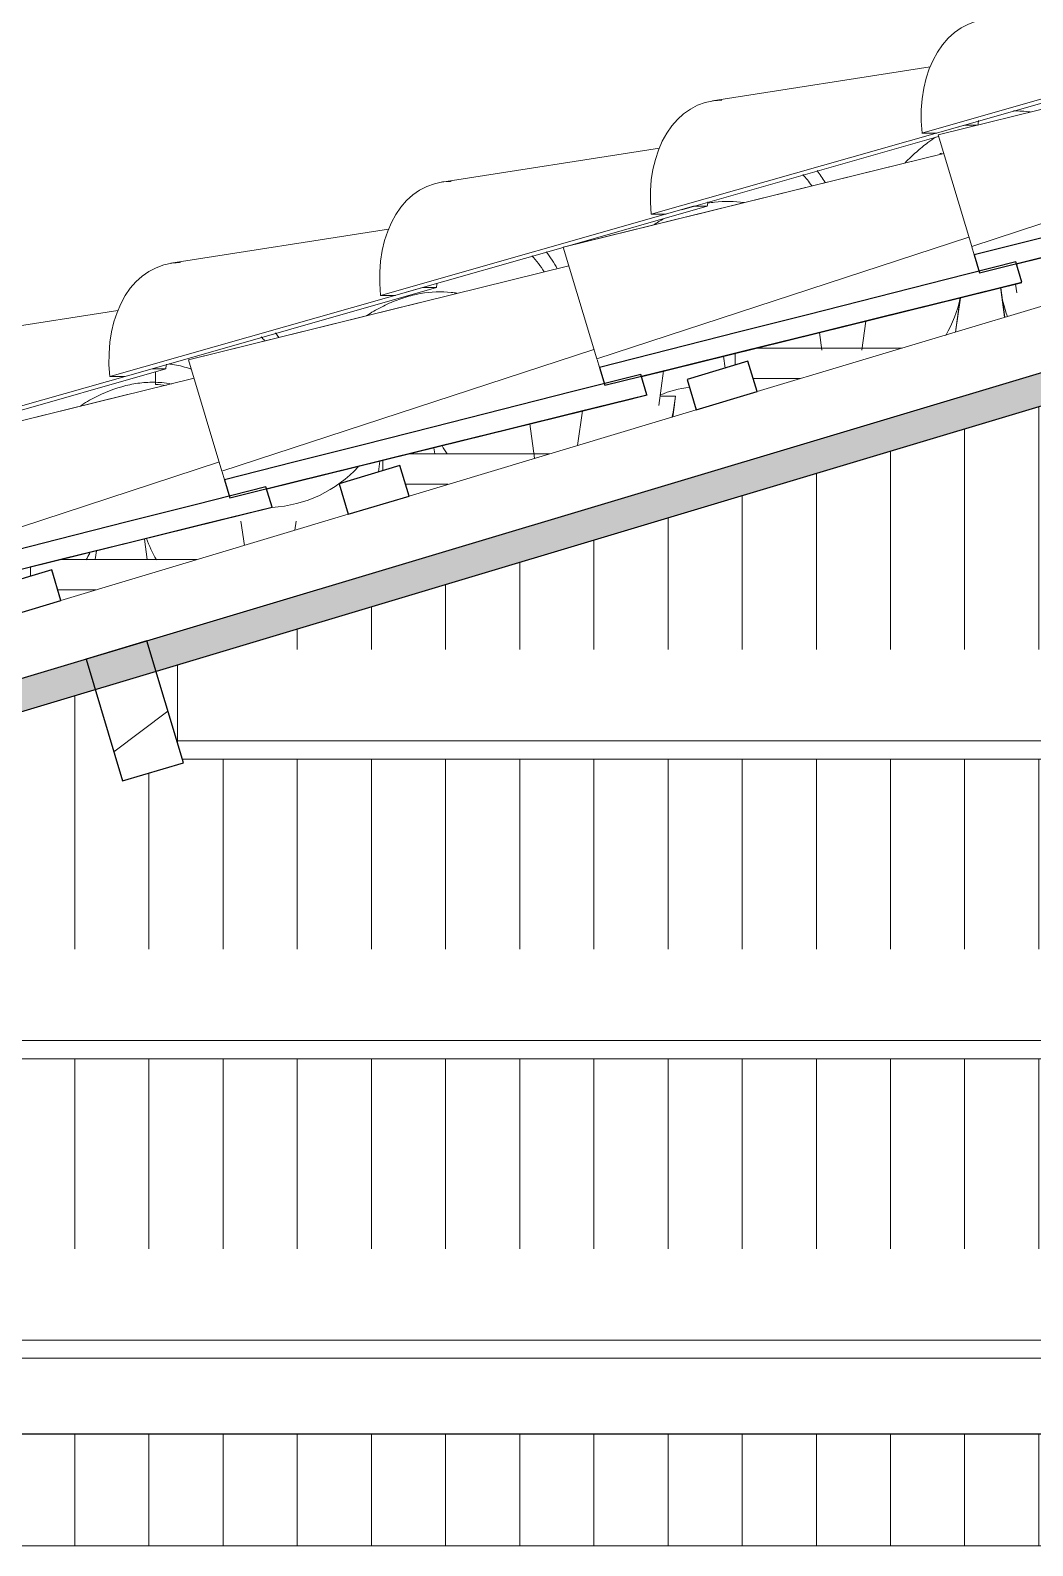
# Model space of a CAD drawing. Header units: millimetres. Extents: x -23833 to 62003, y -3000 to 6760.
# Drawn here: x 3886 to 4832, y 2575 to 4005 of the extents above; entities that cross this region are included whole.
import ezdxf

# ---------------------------------------------------------------- set-up
doc = ezdxf.new("R2010")
doc.units = ezdxf.units.MM
for name, color, linetype, lineweight in [('A-GENM', 13, 'Continuous', 9), ('A-GLAZ-CURT', 52, 'Continuous', 9), ('A-GLAZ-CWMG', 51, 'Continuous', 9), ('A-ROOF', 132, 'Continuous', 9), ('A-ROOF-PATT', 132, 'Continuous', 9), ('S-BEAM', 12, 'Continuous', 25)]:
    doc.layers.add(name, color=color, linetype=linetype, lineweight=lineweight)
pattern_1 = [(216.87, (-525.83, 2369.08), (761.9991, 508.00136), [127, -1143]), (206.565, (-373.43, 2292.88), (-254.0006, -253.9997), [283.981, -283.981]), (198.435, (-373.43, 2165.88), (-507.99976, -254.0006), [160.644, -642.575])]

# ---------------------------------------------------------------- blocks, each defined once
blk = doc.blocks.new('Viga de Madeira - Terça-4147622-B')
at = {"layer": 'S-BEAM'}
blk.add_line((-7244.6, 2680), (-11044.6, 2680), dxfattribs=at)
blk = doc.blocks.new('Rectangular Mullion - Ripa-3920001-B')
at = {"layer": 'A-GLAZ-CWMG'}
h = blk.add_hatch(dxfattribs=at)
h.set_pattern_fill('FP_16', color=256, style=0, pattern_type=2)
h.set_pattern_definition(pattern_1)
h.paths.add_polyline_path([(-9240.5, 3449.9), (-9183, 3467.2), (-9191.6, 3495.9), (-9249.1, 3478.7), (-9246.2, 3469.1)])
at = {"layer": 'A-GLAZ-CWMG', "lineweight": 25}
for p, q in [((-9191.6, 3495.9), (-9249.1, 3478.7)), ((-9183, 3467.2), (-9191.6, 3495.9)), ((-9249.1, 3478.7), (-9240.5, 3449.9)), ((-9240.5, 3449.9), (-9183, 3467.2))]:
    blk.add_line(p, q, dxfattribs=at)
blk = doc.blocks.new('Rectangular Mullion - Ripa-3920002-B')
at = {"layer": 'A-GLAZ-CWMG', "lineweight": 25}
for p, q in [((-8863.1, 3594.5), (-8920.5, 3577.2)), ((-8854.4, 3565.7), (-8863.1, 3594.5)), ((-8920.5, 3577.2), (-8911.9, 3548.5)), ((-8911.9, 3548.5), (-8854.4, 3565.7))]:
    blk.add_line(p, q, dxfattribs=at)
blk = doc.blocks.new('Rectangular Mullion - Ripa-3920003-B')
at = {"layer": 'A-GLAZ-CWMG'}
h = blk.add_hatch(dxfattribs=at)
h.set_pattern_fill('FP_16', color=256, style=0, pattern_type=2)
h.set_pattern_definition(pattern_1)
h.paths.add_polyline_path([(-8583.3, 3647.1), (-8525.9, 3664.3), (-8534.5, 3693), (-8592, 3675.8), (-8591.3, 3673.8)])
at = {"layer": 'A-GLAZ-CWMG', "lineweight": 25}
for p, q in [((-8534.5, 3693), (-8592, 3675.8)), ((-8525.9, 3664.3), (-8534.5, 3693)), ((-8592, 3675.8), (-8583.3, 3647.1)), ((-8583.3, 3647.1), (-8525.9, 3664.3))]:
    blk.add_line(p, q, dxfattribs=at)
blk = doc.blocks.new('Rectangular Mullion - Ripa-3576557-B')
at = {"layer": 'A-GLAZ-CWMG'}
for p, q in [((-9182.2, 3505.8), (-9054.4, 3505.8)), ((-9211.9, 3489.8), (-9211.9, 3498.4)), ((-9150.2, 3477), (-9186, 3477))]:
    blk.add_line(p, q, dxfattribs=at)
blk = doc.blocks.new('Rectangular Mullion - Ripa-3576558-B')
at = {"layer": 'A-GLAZ-CWMG'}
for p, q in [((-8854.1, 3605.6), (-8721.7, 3605.6)), ((-8879.3, 3589.6), (-8879.3, 3599.4)), ((-8817.5, 3576.8), (-8857.8, 3576.8))]:
    blk.add_line(p, q, dxfattribs=at)
blk = doc.blocks.new('Rectangular Mullion - Ripa-3576559-B')
at = {"layer": 'A-GLAZ-CWMG'}
for p, q in [((-8546.6, 3689.4), (-8546.6, 3700.4)), ((-8526.1, 3705.4), (-8389, 3705.4)), ((-8484.8, 3676.6), (-8529.6, 3676.6))]:
    blk.add_line(p, q, dxfattribs=at)
blk = doc.blocks.new('Rectangular Mullion - Caibro-3576768-B')
at = {"layer": 'A-GLAZ-CWMG'}
for p, q in [((-8525.9, 3664.3), (-8254.8, 3745.6)), ((-8854.4, 3565.7), (-8583.3, 3647.1)), ((-9183, 3467.2), (-8911.9, 3548.5))]:
    blk.add_line(p, q, dxfattribs=at)
blk = doc.blocks.new('Rectangular Mullion - Terça-3920165-B')
at = {"layer": 'A-GLAZ-CWMG'}
h = blk.add_hatch(dxfattribs=at)
h.set_pattern_fill('FP_16', color=256, style=0, pattern_type=2)
h.set_pattern_definition(pattern_1)
h.paths.add_polyline_path([(-9124.8, 3296.7), (-9067.4, 3313.9), (-9101.9, 3428.9), (-9159.3, 3411.6), (-9126.9, 3303.5)])
at = {"layer": 'A-GLAZ-CWMG', "lineweight": 25}
for p, q in [((-9101.9, 3428.9), (-9159.3, 3411.6)), ((-9067.4, 3313.9), (-9101.9, 3428.9)), ((-9159.3, 3411.6), (-9124.8, 3296.7)), ((-9124.8, 3296.7), (-9067.4, 3313.9))]:
    blk.add_line(p, q, dxfattribs=at)
blk = doc.blocks.new('Rectangular Mullion - Terça-4037484-B')
at = {"layer": 'A-GLAZ-CWMG'}
for p, q in [((-7244.6, 2768.8), (-10909.4, 2768.8)), ((-10941.9, 2751.6), (-7244.6, 2751.6))]:
    blk.add_line(p, q, dxfattribs=at)
blk = doc.blocks.new('Rectangular Mullion - Terça-3920937-B')
at = {"layer": 'A-GLAZ-CWMG'}
for p, q in [((-7244.6, 3051.7), (-9991.5, 3051.7)), ((-9998.9, 3034.5), (-7244.6, 3034.5))]:
    blk.add_line(p, q, dxfattribs=at)
blk = doc.blocks.new('Rectangular Mullion - Terça-3576855-B')
at = {"layer": 'A-GLAZ-CWMG'}
for p, q in [((-9073.1, 3334.6), (-9073.1, 3406.2)), ((-9073.1, 3333.1), (-9073.1, 3334.6)), ((-7244.6, 3334.6), (-9073.1, 3334.6)), ((-9068.4, 3317.4), (-7244.6, 3317.4))]:
    blk.add_line(p, q, dxfattribs=at)
blk = doc.blocks.new('COLONIAL BASE - COLONIAL BASE-V219-B')
at = {"layer": 'A-GLAZ-CURT'}
for q in [(-9104.3, 3525), (-9104.2, 3525.1)]:
    blk.add_line((-9101.6, 3505.8), q, dxfattribs=at)
blk.add_ellipse((-8990.8, 3561.2), major_axis=(117.5, 0), ratio=0.957826, start_param=3.46307, end_param=3.658948, dxfattribs=at)
blk = doc.blocks.new('COLONIAL BASE - COLONIAL BASE-V220-B')
at = {"layer": 'A-GLAZ-CURT'}
blk.add_ellipse((-8581.2, 3587), major_axis=(85.3, 0), ratio=0.957826, start_param=1.66962, end_param=2.011988, dxfattribs=at)
blk = doc.blocks.new('COLONIAL BASE - COLONIAL BASE-V221-B')
at = {"layer": 'A-GLAZ-CURT'}
for p, q in [((-8617.4, 3660.1), (-8603, 3660.1)), ((-8603, 3660.1), (-8605.7, 3640.4)), ((-8603.9, 3651.9), (-8605.5, 3640.4)), ((-8830.1, 3605.6), (-8831, 3611.3)), ((-8830.1, 3605.6), (-8830.9, 3611.3)), ((-8962.2, 3533.4), (-8961, 3541.9))]:
    blk.add_line(p, q, dxfattribs=at)
for start_param, end_param in [(6.037597, 6.219312), (3.644203, 3.723897)]:
    blk.add_ellipse((-8720.3, 3667.3), major_axis=(117.5, 0), ratio=0.957826, start_param=start_param, end_param=end_param, dxfattribs=at)
blk = doc.blocks.new('COLONIAL BASE - COLONIAL BASE-V222-B')
at = {"layer": 'A-GLAZ-CURT'}
for p, q in [((-8292, 3734.5), (-8295.8, 3762.2)), ((-8292.2, 3734.4), (-8295.5, 3758.1))]:
    blk.add_line(p, q, dxfattribs=at)
blk.add_ellipse((-8179.1, 3773.5), major_axis=(117.5, 0), ratio=0.957826, start_param=3.242107, end_param=3.489007, dxfattribs=at)
blk = doc.blocks.new('COLONIAL BASE - COLONIAL BASE-V223-B')
at = {"layer": 'A-GLAZ-CURT'}
for p, q in [((-8334.2, 3752.8), (-8338.6, 3720.5)), ((-8334, 3752.9), (-8338.5, 3720.5)), ((-8556.1, 3686.5), (-8557.6, 3697.7)), ((-8695.3, 3613.5), (-8690.7, 3646))]:
    blk.add_line(p, q, dxfattribs=at)
blk.add_ellipse((-8449.7, 3773.5), major_axis=(117.5, 0), ratio=0.957826, start_param=5.761075, end_param=6.097075, dxfattribs=at)
blk = doc.blocks.new('COLONIAL BASE - COLONIAL BASE-V232-B')
at = {"layer": 'A-GLAZ-CURT'}
for p, q in [((-9411.2, 3570.7), (-9770.3, 3482.1)), ((-9337.5, 3448.6), (-9696.5, 3359.9))]:
    blk.add_line(p, q, dxfattribs=at)
blk = doc.blocks.new('COLONIAL BASE - COLONIAL BASE-V233-B')
at = {"layer": 'A-GLAZ-CURT'}
for p, q in [((-7995.8, 3995.4), (-8354.9, 3906.7)), ((-7934, 3870.3), (-8281.2, 3784.6))]:
    blk.add_line(p, q, dxfattribs=at)
blk = doc.blocks.new('COLONIAL BASE - COLONIAL BASE-V247-B')
at = {"layer": 'A-GLAZ-CURT'}
for p, q in [((-9057.4, 3676.9), (-9416.5, 3588.2)), ((-9034.2, 3597.6), (-9351.1, 3493.9)), ((-9416.5, 3588.2), (-9384.9, 3482.9)), ((-8983.6, 3554.8), (-9342.7, 3466.1)), ((-9351.1, 3493.9), (-9384.9, 3482.9))]:
    blk.add_line(p, q, dxfattribs=at)
blk = doc.blocks.new('COLONIAL BASE - COLONIAL BASE-V237-B')
at = {"layer": 'A-GLAZ-CURT', "lineweight": 25}
for p, q in [((-11460.6, 2812.1), (-11466.4, 2831.3)), ((-11859.4, 2731.7), (-11854.3, 2714.9))]:
    blk.add_line(p, q, dxfattribs=at)
at = {"layer": 'A-GLAZ-CURT'}
blk.add_line((-11861.6, 2739.3), (-11859.4, 2731.7), dxfattribs=at)
at = {"layer": 'A-GLAZ-CURT', "lineweight": 25, "flags": 128}
for points in [[(-11466.4, 2831.3), (-11531.9, 2814.7), (-11597.4, 2798.1), (-11662.9, 2781.5), (-11728.4, 2764.9), (-11793.9, 2748.3), (-11859.4, 2731.7)], [(-11854.3, 2714.9), (-11788.7, 2731.1), (-11723.1, 2747.3), (-11657.5, 2763.5), (-11591.9, 2779.7), (-11526.3, 2795.9), (-11460.6, 2812.1)]]:
    blk.add_lwpolyline(points, dxfattribs=at)
blk = doc.blocks.new('COLONIAL BASE - COLONIAL BASE-V248-B')
at = {"layer": 'A-GLAZ-CURT'}
for p, q in [((-8703.5, 3783.1), (-9062.6, 3694.4)), ((-9062.6, 3694.4), (-9031, 3589)), ((-8679.9, 3703.9), (-9031, 3589)), ((-8629.8, 3660.9), (-8988.9, 3572.2))]:
    blk.add_line(p, q, dxfattribs=at)
blk = doc.blocks.new('COLONIAL BASE - COLONIAL BASE-V249-B')
at = {"layer": 'A-GLAZ-CURT'}
for p, q in [((-8349.7, 3889.2), (-8708.8, 3800.5)), ((-8325.9, 3810.1), (-8677.2, 3695.2)), ((-8708.8, 3800.5), (-8677.2, 3695.2)), ((-8275.9, 3767.1), (-8635, 3678.4)), ((-8275.9, 3767.1), (-8275.9, 3767.1))]:
    blk.add_line(p, q, dxfattribs=at)
blk = doc.blocks.new('COLONIAL BASE - COLONIAL BASE-V250-B')
at = {"layer": 'A-GLAZ-CURT', "lineweight": 25}
for p, q in [((-8276, 3767.5), (-8281.8, 3786.7)), ((-8674.8, 3687.1), (-8669.7, 3670.3))]:
    blk.add_line(p, q, dxfattribs=at)
at = {"layer": 'A-GLAZ-CURT'}
blk.add_line((-8677, 3694.6), (-8674.8, 3687.1), dxfattribs=at)
at = {"layer": 'A-GLAZ-CURT', "lineweight": 25, "flags": 128}
for points in [[(-8281.8, 3786.7), (-8347.3, 3770.1), (-8412.8, 3753.5), (-8478.3, 3736.9), (-8543.8, 3720.3), (-8609.3, 3703.7), (-8674.8, 3687.1)], [(-8669.7, 3670.3), (-8604.1, 3686.5), (-8538.5, 3702.7), (-8472.9, 3718.9), (-8407.3, 3735.1), (-8341.6, 3751.3), (-8276, 3767.5)]]:
    blk.add_lwpolyline(points, dxfattribs=at)
blk = doc.blocks.new('COLONIAL BASE - COLONIAL BASE-V251-B')
at = {"layer": 'A-GLAZ-CURT'}
for p, q in [((-7995.8, 3995.4), (-8354.9, 3906.7)), ((-8354.9, 3906.7), (-8323.3, 3801.3)), ((-7972.1, 3916.2), (-8323.3, 3801.3)), ((-7934, 3870.3), (-8281.2, 3784.6))]:
    blk.add_line(p, q, dxfattribs=at)
blk = doc.blocks.new('Colonial cumeeira - hip-4041825-B')
at = {"layer": 'A-GENM', "color": 55}
for p, q in [((-8370.3, 3908.4), (-8074.7, 3992.5)), ((-8336.7, 3914), (-8061.9, 3992.5)), ((-8568.1, 3938.7), (-8362.5, 3970.9)), ((-8625.8, 3831.8), (-8330.2, 3915.8)), ((-8356.1, 3908.4), (-8370.3, 3908.4)), ((-8330.2, 3915.8), (-8317.9, 3915.8)), ((-8823.6, 3862), (-8618.1, 3894.2)), ((-8596.8, 3836), (-8354.5, 3905.2)), ((-8881.4, 3755.1), (-8585.8, 3839.2)), ((-8704.8, 3801.5), (-8573, 3839.2)), ((-8585.8, 3839.2), (-8573, 3839.2)), ((-8611.6, 3831.8), (-8625.8, 3831.8)), ((-9079.2, 3785.4), (-8873.7, 3817.6)), ((-8857, 3758), (-8709, 3800.3)), ((-9136.9, 3678.4), (-8841.3, 3762.5)), ((-9107.9, 3682.7), (-8828.6, 3762.5)), ((-8867.2, 3755.1), (-8881.4, 3755.1)), ((-8841.3, 3762.5), (-8828.6, 3762.5)), ((-9334.7, 3708.7), (-9129.2, 3740.9)), ((-9392.5, 3601.8), (-9096.9, 3685.8)), ((-9366.3, 3605.2), (-9084.1, 3685.8)), ((-9122.8, 3678.4), (-9136.9, 3678.4)), ((-9122.8, 3678.4), (-9122.7, 3678.5)), ((-9096.9, 3685.8), (-9084.1, 3685.8))]:
    blk.add_line(p, q, dxfattribs=at)
for centre, major_axis, start_param, end_param in [((-8286.2, 3901.1), (-33.8, 112.5), 6.078575, 7.585498), ((-8541.8, 3824.4), (-33.8, 112.5), 6.078575, 7.585498), ((-8258.4, 3886.5), (-23.8, 79.5), 0.938757, 0.996269), ((-8513.9, 3809.8), (-23.8, 79.5), 5.154031, 5.329398), ((-8513.9, 3809.8), (-28.7, 95.8), 5.067442, 5.209346), ((-8797.4, 3747.8), (-33.8, 112.5), 6.078575, 7.585498), ((-8513.9, 3809.8), (-23.8, 79.5), 0.938757, 0.996269), ((-8769.5, 3733.1), (-23.8, 79.5), 5.082343, 5.329398), ((-8769.5, 3733.1), (-28.7, 95.8), 5.009062, 5.209346), ((-9052.9, 3671.1), (-33.8, 112.5), 6.078575, 7.585498), ((-8769.5, 3733.1), (-23.8, 79.5), 0.938757, 0.996269), ((-9025, 3656.5), (-23.8, 79.5), 5.268114, 5.329398), ((-9025, 3656.5), (-28.7, 95.8), 5.156237, 5.209346), ((-9025, 3656.5), (-23.8, 79.5), 0.938757, 0.996269)]:
    blk.add_ellipse(centre, major_axis=major_axis, ratio=0.691714, start_param=start_param, end_param=end_param, dxfattribs=at)

msp = doc.modelspace()

# ---------------------------------------------------------------- hatches: boundary and pattern name
at = {"layer": 'A-ROOF-PATT'}
msp.add_hatch(color=256, dxfattribs=at).paths.add_polyline_path([(1253.372, 2574.717), (1253.374, 2574.717), (5853.372, 3954.716), (5853.372, 3986.037), (1253.372, 2606.037)])
h = msp.add_hatch(dxfattribs=at)
h.set_pattern_fill('FP_17', color=256, style=0, pattern_type=2)
h.set_pattern_definition([(90, (13097.99, 1481.49), (-70, 4e-15), [])])
h.paths.add_polyline_path([(1253.372, 2574.716), (1853.372, 2574.717), (1853.372, 2754.716), (1253.374, 2574.717)])
h.paths.add_polyline_path([(2381.12, 2574.717), (5853.372, 2574.717), (5853.372, 2680), (2053.372, 2680), (2053.372, 2574.717), (2203.992, 2574.717)])
h.paths.add_polyline_path([(2053.372, 2793.716), (2118.434, 2793.716), (2107.282, 2830.889), (2053.372, 2814.716)])
h.paths.add_polyline_path([(5835.104, 2855.027), (5853.372, 2855.027), (5853.372, 3034.478), (3099.119, 3034.478), (3053.143, 3020.685), (3027.282, 3106.889), (2187.739, 2855.027), (5790.822, 2855.027)])
h.paths.add_polyline_path([(3178.193, 3137.923), (5853.372, 3137.923), (5853.372, 3317.374), (4029.578, 3317.374), (4030.613, 3313.926), (3973.143, 3296.685), (3947.282, 3382.889), (3130.727, 3137.923), (3133.911, 3137.923)])
h.paths.add_polyline_path([(4024.866, 3333.082), (4024.866, 3406.164), (4004.751, 3400.13), (4024.406, 3334.615)])
h.paths.add_polyline_path([(5702.259, 3420.819), (5853.372, 3420.819), (5853.372, 3600.27), (4967.853, 3600.27), (4967.853, 3689.061), (4924.751, 3676.13), (4950.613, 3589.926), (4893.143, 3572.685), (4867.282, 3658.889), (4073.715, 3420.819), (5657.977, 3420.819)])
h.paths.add_polyline_path([(5835.104, 3703.716), (5853.372, 3703.716), (5853.372, 3860.754), (5813.143, 3848.685), (5787.282, 3934.889), (5016.703, 3703.716), (5746.54, 3703.716)])
h.paths.add_polyline_path([(5853.372, 3923.395), (5853.372, 3954.716), (5844.751, 3952.13)])

# ---------------------------------------------------------------- linework, layer by layer
at = {"layer": 'A-GLAZ-CURT'}
for p, q in [((5102.144, 3995.361), (4743.055, 3906.681)), ((5068.691, 3987.099), (4743.055, 3906.681)), ((4748.297, 3889.207), (4389.209, 3800.527)), ((4745.985, 3889.395), (4745.985, 3888.034)), ((5163.981, 3870.286), (4816.833, 3784.555)), ((4515.048, 3831.604), (4527.586, 3834.701)), ((4998.099, 3829.32), (4816.833, 3784.555)), ((4394.451, 3783.053), (4035.363, 3694.373)), ((4817.211, 3757.551), (4816.118, 3765.622)), ((4035.363, 3694.373), (4252.734, 3748.055)), ((4726.426, 3743.46), (4462.987, 3678.401)), ((4630.889, 3719.966), (4633.213, 3703.398)), ((4671.016, 3703.398), (4674.876, 3730.92)), ((4040.605, 3676.899), (3681.517, 3588.219)), ((4004.219, 3671.116), (4004.219, 3683.071)), ((4483.856, 3684), (4479.423, 3651.26)), ((3977.901, 3661.414), (3681.517, 3588.219)), ((4454.73, 3657.593), (4109.141, 3572.247)), ((4357.496, 3633.81), (4362.017, 3601.574)), ((4216.095, 3598.726), (4214.697, 3588.398)), ((4177.827, 3589.21), (4109.15, 3572.249)), ((4114.383, 3554.773), (3755.295, 3466.093)), ((4084.906, 3541.926), (4088.108, 3519.1)), ((3948.384, 3513.822), (3947.292, 3505.751)), ((3948.48, 3513.845), (3947.344, 3505.751))]:
    msp.add_line(p, q, dxfattribs=at)
for centre, start_param, end_param in [((4107.15, 3667.318), 4.77283405, 5.56569628), ((3836.562, 3561.164), 5.76582955, 5.8279854)]:
    msp.add_ellipse(centre, major_axis=(117.5, 0), ratio=0.95782629, start_param=start_param, end_param=end_param, dxfattribs=at)
for points in [[(4814.003, 3929.24), (4819.368, 3929.34), (4824.675, 3929.032), (4829.889, 3928.29)], [(4744.643, 3888.49), (4745.089, 3888.795), (4745.537, 3889.097), (4745.985, 3889.395)], [(4474.252, 3821.658), (4477.638, 3823.816), (4481.051, 3825.816), (4484.484, 3827.659)], [(4723.774, 3742.835), (4726.507, 3743.447), (4729.217, 3744.151), (4731.9, 3744.945)], [(4014.415, 3670.107), (4011.068, 3670.66), (4007.672, 3670.998), (4004.219, 3671.116)], [(4452.999, 3657.178), (4453.578, 3657.313), (4454.156, 3657.451), (4454.733, 3657.593)], [(4175.987, 3588.771), (4178.803, 3589.418), (4181.592, 3590.169), (4184.348, 3591.023)]]:
    msp.add_open_spline(points, degree=3, dxfattribs=at)
for points, knots in [([(4711.912, 3880.375), (4715.358, 3883.934), (4722.368, 3890.654), (4732.002, 3898.474), (4738.132, 3902.806), (4740.553, 3904.425)], [-1, -1, -1, -1, -0.946428571, -0.892857143, -0.858279599, -0.858279599, -0.858279599, -0.858279599]), ([(4525.791, 3842.214), (4527.837, 3842.567), (4539.381, 3844.247), (4550.768, 3844.131), (4559.833, 3842.662)], [-0.443087186, -0.443087186, -0.443087186, -0.443087186, -0.421052632, -0.318561254, -0.318561254, -0.318561254, -0.318561254]), ([(4203.503, 3736.008), (4205.715, 3737.453), (4212.752, 3741.799), (4224.787, 3747.939), (4239.59, 3753.489), (4259.333, 3758.304), (4275.856, 3759.042), (4287.087, 3757.476), (4288.888, 3757.167)], [-0.636798511, -0.636798511, -0.636798511, -0.636798511, -0.611111111, -0.555555556, -0.5, -0.444444444, -0.333333333, -0.311922954, -0.311922954, -0.311922954, -0.311922954]), ([(4016.982, 3690.344), (4018.031, 3690.224), (4024.31, 3689.399), (4031.399, 3687.762), (4037.273, 3685.713), (4038.171, 3685.382)], [-0.888888889, -0.888888889, -0.888888889, -0.888888889, -0.861111111, -0.722222222, -0.69699886, -0.69699886, -0.69699886, -0.69699886]), ([(3932.711, 3650.319), (3933.322, 3650.729), (3938.865, 3654.383), (3954.525, 3663.265), (3974.994, 3670.399), (3995.261, 3673.243), (4008.364, 3673.138), (4016.299, 3672.022), (4019.33, 3671.418)], [-0.548022177, -0.548022177, -0.548022177, -0.548022177, -0.538461538, -0.461538462, -0.307692308, -0.230769231, -0.153846154, -0.105195075, -0.105195075, -0.105195075, -0.105195075])]:
    msp.add_open_spline(points, degree=3, knots=knots, dxfattribs=at)
at = {"layer": 'A-ROOF', "lineweight": 25}
for p, q in [((5853.372, 3986.037), (1253.372, 2606.037)), ((1253.372, 2574.716), (5853.372, 3954.716))]:
    msp.add_line(p, q, dxfattribs=at)
at = {"layer": 'A-ROOF'}
msp.add_line((2053.372, 2574.716), (5853.372, 2574.716), dxfattribs=at)

# ---------------------------------------------------------------- block references
at = {"layer": 'A-GENM', "color": 7}
msp.add_blockref('Colonial cumeeira - hip-4041825-B', (13097.992, 0), dxfattribs=at)
at = {"layer": 'A-GLAZ-CURT'}
for name, p in [('COLONIAL BASE - COLONIAL BASE-V233-B', (13097.992, 0)), ('COLONIAL BASE - COLONIAL BASE-V233-B', (13097.992, 0)), ('COLONIAL BASE - COLONIAL BASE-V233-B', (13097.992, 0)), ('COLONIAL BASE - COLONIAL BASE-V233-B', (13097.992, 0)), ('COLONIAL BASE - COLONIAL BASE-V233-B', (13097.992, 0)), ('COLONIAL BASE - COLONIAL BASE-V233-B', (13097.992, 0)), ('COLONIAL BASE - COLONIAL BASE-V233-B', (13097.992, 0)), ('COLONIAL BASE - COLONIAL BASE-V233-B', (13097.992, 0)), ('COLONIAL BASE - COLONIAL BASE-V233-B', (13097.992, 0)), ('COLONIAL BASE - COLONIAL BASE-V233-B', (13097.992, 0)), ('COLONIAL BASE - COLONIAL BASE-V233-B', (13097.992, 0)), ('COLONIAL BASE - COLONIAL BASE-V233-B', (13097.992, 0)), ('COLONIAL BASE - COLONIAL BASE-V233-B', (13097.992, 0)), ('COLONIAL BASE - COLONIAL BASE-V233-B', (13097.992, 0)), ('COLONIAL BASE - COLONIAL BASE-V233-B', (13097.992, 0)), ('COLONIAL BASE - COLONIAL BASE-V233-B', (13097.992, 0)), ('COLONIAL BASE - COLONIAL BASE-V233-B', (13097.992, 0)), ('COLONIAL BASE - COLONIAL BASE-V233-B', (13097.992, 0)), ('COLONIAL BASE - COLONIAL BASE-V233-B', (13097.992, 0)), ('COLONIAL BASE - COLONIAL BASE-V233-B', (13097.992, 0)), ('COLONIAL BASE - COLONIAL BASE-V233-B', (13097.992, 0)), ('COLONIAL BASE - COLONIAL BASE-V233-B', (13097.992, 0)), ('COLONIAL BASE - COLONIAL BASE-V233-B', (13097.992, 0)), ('COLONIAL BASE - COLONIAL BASE-V233-B', (13097.992, 0)), ('COLONIAL BASE - COLONIAL BASE-V233-B', (13097.992, 0)), ('COLONIAL BASE - COLONIAL BASE-V233-B', (13097.992, 0)), ('COLONIAL BASE - COLONIAL BASE-V233-B', (13097.992, 0)), ('COLONIAL BASE - COLONIAL BASE-V233-B', (13097.992, 0)), ('COLONIAL BASE - COLONIAL BASE-V251-B', (13097.992, 0)), ('COLONIAL BASE - COLONIAL BASE-V237-B', (16636.453, 1061.538)), ('COLONIAL BASE - COLONIAL BASE-V232-B', (14159.53, 318.462)), ('COLONIAL BASE - COLONIAL BASE-V232-B', (14159.53, 318.462)), ('COLONIAL BASE - COLONIAL BASE-V232-B', (14159.53, 318.462)), ('COLONIAL BASE - COLONIAL BASE-V232-B', (14159.53, 318.462)), ('COLONIAL BASE - COLONIAL BASE-V232-B', (14159.53, 318.462)), ('COLONIAL BASE - COLONIAL BASE-V232-B', (14159.53, 318.462)), ('COLONIAL BASE - COLONIAL BASE-V232-B', (14159.53, 318.462)), ('COLONIAL BASE - COLONIAL BASE-V232-B', (14159.53, 318.462)), ('COLONIAL BASE - COLONIAL BASE-V232-B', (14159.53, 318.462)), ('COLONIAL BASE - COLONIAL BASE-V232-B', (14159.53, 318.462)), ('COLONIAL BASE - COLONIAL BASE-V232-B', (14159.53, 318.462)), ('COLONIAL BASE - COLONIAL BASE-V232-B', (14159.53, 318.462)), ('COLONIAL BASE - COLONIAL BASE-V232-B', (14159.53, 318.462)), ('COLONIAL BASE - COLONIAL BASE-V232-B', (14159.53, 318.462)), ('COLONIAL BASE - COLONIAL BASE-V232-B', (14159.53, 318.462)), ('COLONIAL BASE - COLONIAL BASE-V232-B', (14159.53, 318.462)), ('COLONIAL BASE - COLONIAL BASE-V232-B', (14159.53, 318.462)), ('COLONIAL BASE - COLONIAL BASE-V232-B', (14159.53, 318.462)), ('COLONIAL BASE - COLONIAL BASE-V232-B', (14159.53, 318.462)), ('COLONIAL BASE - COLONIAL BASE-V232-B', (14159.53, 318.462)), ('COLONIAL BASE - COLONIAL BASE-V232-B', (14159.53, 318.462)), ('COLONIAL BASE - COLONIAL BASE-V232-B', (14159.53, 318.462)), ('COLONIAL BASE - COLONIAL BASE-V232-B', (14159.53, 318.462)), ('COLONIAL BASE - COLONIAL BASE-V232-B', (14159.53, 318.462)), ('COLONIAL BASE - COLONIAL BASE-V232-B', (14159.53, 318.462)), ('COLONIAL BASE - COLONIAL BASE-V232-B', (14159.53, 318.462)), ('COLONIAL BASE - COLONIAL BASE-V232-B', (14159.53, 318.462)), ('COLONIAL BASE - COLONIAL BASE-V232-B', (14159.53, 318.462)), ('COLONIAL BASE - COLONIAL BASE-V232-B', (14159.53, 318.462)), ('COLONIAL BASE - COLONIAL BASE-V232-B', (14159.53, 318.462)), ('COLONIAL BASE - COLONIAL BASE-V249-B', (13097.992, 0)), ('COLONIAL BASE - COLONIAL BASE-V232-B', (13805.684, 212.308)), ('COLONIAL BASE - COLONIAL BASE-V232-B', (13805.684, 212.308)), ('COLONIAL BASE - COLONIAL BASE-V232-B', (13805.684, 212.308)), ('COLONIAL BASE - COLONIAL BASE-V232-B', (13805.684, 212.308)), ('COLONIAL BASE - COLONIAL BASE-V232-B', (13805.684, 212.308)), ('COLONIAL BASE - COLONIAL BASE-V232-B', (13805.684, 212.308)), ('COLONIAL BASE - COLONIAL BASE-V232-B', (13805.684, 212.308)), ('COLONIAL BASE - COLONIAL BASE-V232-B', (13805.684, 212.308)), ('COLONIAL BASE - COLONIAL BASE-V232-B', (13805.684, 212.308)), ('COLONIAL BASE - COLONIAL BASE-V232-B', (13805.684, 212.308)), ('COLONIAL BASE - COLONIAL BASE-V232-B', (13805.684, 212.308)), ('COLONIAL BASE - COLONIAL BASE-V232-B', (13805.684, 212.308)), ('COLONIAL BASE - COLONIAL BASE-V232-B', (13805.684, 212.308)), ('COLONIAL BASE - COLONIAL BASE-V232-B', (13805.684, 212.308)), ('COLONIAL BASE - COLONIAL BASE-V232-B', (13805.684, 212.308)), ('COLONIAL BASE - COLONIAL BASE-V232-B', (13805.684, 212.308)), ('COLONIAL BASE - COLONIAL BASE-V232-B', (13805.684, 212.308)), ('COLONIAL BASE - COLONIAL BASE-V232-B', (13805.684, 212.308)), ('COLONIAL BASE - COLONIAL BASE-V232-B', (13805.684, 212.308)), ('COLONIAL BASE - COLONIAL BASE-V232-B', (13805.684, 212.308)), ('COLONIAL BASE - COLONIAL BASE-V232-B', (13805.684, 212.308)), ('COLONIAL BASE - COLONIAL BASE-V232-B', (13805.684, 212.308)), ('COLONIAL BASE - COLONIAL BASE-V232-B', (13805.684, 212.308)), ('COLONIAL BASE - COLONIAL BASE-V232-B', (13805.684, 212.308)), ('COLONIAL BASE - COLONIAL BASE-V232-B', (13805.684, 212.308)), ('COLONIAL BASE - COLONIAL BASE-V232-B', (13805.684, 212.308)), ('COLONIAL BASE - COLONIAL BASE-V232-B', (13805.684, 212.308)), ('COLONIAL BASE - COLONIAL BASE-V232-B', (13805.684, 212.308)), ('COLONIAL BASE - COLONIAL BASE-V232-B', (13805.684, 212.308)), ('COLONIAL BASE - COLONIAL BASE-V232-B', (13805.684, 212.308)), ('COLONIAL BASE - COLONIAL BASE-V232-B', (13805.684, 212.308)), ('COLONIAL BASE - COLONIAL BASE-V248-B', (13097.992, 0)), ('COLONIAL BASE - COLONIAL BASE-V250-B', (13097.992, 0)), ('COLONIAL BASE - COLONIAL BASE-V223-B', (13097.992, 0)), ('COLONIAL BASE - COLONIAL BASE-V222-B', (13097.992, 0)), ('COLONIAL BASE - COLONIAL BASE-V232-B', (13451.838, 106.154)), ('COLONIAL BASE - COLONIAL BASE-V232-B', (13451.838, 106.154)), ('COLONIAL BASE - COLONIAL BASE-V232-B', (13451.838, 106.154)), ('COLONIAL BASE - COLONIAL BASE-V232-B', (13451.838, 106.154)), ('COLONIAL BASE - COLONIAL BASE-V232-B', (13451.838, 106.154)), ('COLONIAL BASE - COLONIAL BASE-V232-B', (13451.838, 106.154)), ('COLONIAL BASE - COLONIAL BASE-V232-B', (13451.838, 106.154)), ('COLONIAL BASE - COLONIAL BASE-V232-B', (13451.838, 106.154)), ('COLONIAL BASE - COLONIAL BASE-V232-B', (13451.838, 106.154)), ('COLONIAL BASE - COLONIAL BASE-V232-B', (13451.838, 106.154)), ('COLONIAL BASE - COLONIAL BASE-V232-B', (13451.838, 106.154)), ('COLONIAL BASE - COLONIAL BASE-V232-B', (13451.838, 106.154)), ('COLONIAL BASE - COLONIAL BASE-V232-B', (13451.838, 106.154)), ('COLONIAL BASE - COLONIAL BASE-V232-B', (13451.838, 106.154)), ('COLONIAL BASE - COLONIAL BASE-V232-B', (13451.838, 106.154)), ('COLONIAL BASE - COLONIAL BASE-V232-B', (13451.838, 106.154)), ('COLONIAL BASE - COLONIAL BASE-V232-B', (13451.838, 106.154)), ('COLONIAL BASE - COLONIAL BASE-V232-B', (13451.838, 106.154)), ('COLONIAL BASE - COLONIAL BASE-V232-B', (13451.838, 106.154)), ('COLONIAL BASE - COLONIAL BASE-V232-B', (13451.838, 106.154)), ('COLONIAL BASE - COLONIAL BASE-V232-B', (13451.838, 106.154)), ('COLONIAL BASE - COLONIAL BASE-V232-B', (13451.838, 106.154)), ('COLONIAL BASE - COLONIAL BASE-V232-B', (13451.838, 106.154)), ('COLONIAL BASE - COLONIAL BASE-V232-B', (13451.838, 106.154)), ('COLONIAL BASE - COLONIAL BASE-V232-B', (13451.838, 106.154)), ('COLONIAL BASE - COLONIAL BASE-V232-B', (13451.838, 106.154)), ('COLONIAL BASE - COLONIAL BASE-V232-B', (13451.838, 106.154)), ('COLONIAL BASE - COLONIAL BASE-V232-B', (13451.838, 106.154)), ('COLONIAL BASE - COLONIAL BASE-V232-B', (13451.838, 106.154)), ('COLONIAL BASE - COLONIAL BASE-V232-B', (13451.838, 106.154)), ('COLONIAL BASE - COLONIAL BASE-V232-B', (13451.838, 106.154)), ('COLONIAL BASE - COLONIAL BASE-V232-B', (13451.838, 106.154)), ('COLONIAL BASE - COLONIAL BASE-V247-B', (13097.992, 0)), ('COLONIAL BASE - COLONIAL BASE-V237-B', (15928.761, 849.231)), ('COLONIAL BASE - COLONIAL BASE-V220-B', (13097.992, 0)), ('COLONIAL BASE - COLONIAL BASE-V221-B', (13097.992, 0)), ('COLONIAL BASE - COLONIAL BASE-V237-B', (15574.915, 743.077)), ('COLONIAL BASE - COLONIAL BASE-V219-B', (13097.992, 0))]:
    msp.add_blockref(name, p, dxfattribs=at)
at = {"layer": 'A-GLAZ-CWMG'}
for name in ['Rectangular Mullion - Caibro-3576768-B', 'Rectangular Mullion - Ripa-3920003-B', 'Rectangular Mullion - Ripa-3576559-B', 'Rectangular Mullion - Ripa-3576558-B', 'Rectangular Mullion - Ripa-3920002-B', 'Rectangular Mullion - Ripa-3576557-B', 'Rectangular Mullion - Ripa-3920001-B', 'Rectangular Mullion - Terça-3920165-B', 'Rectangular Mullion - Terça-3576855-B', 'Rectangular Mullion - Terça-3920937-B', 'Rectangular Mullion - Terça-4037484-B']:
    msp.add_blockref(name, (13097.992, 0), dxfattribs=at)
at = {"layer": 'S-BEAM'}
msp.add_blockref('Viga de Madeira - Terça-4147622-B', (13097.992, 0), dxfattribs=at)

doc.saveas('drawing.dxf')
